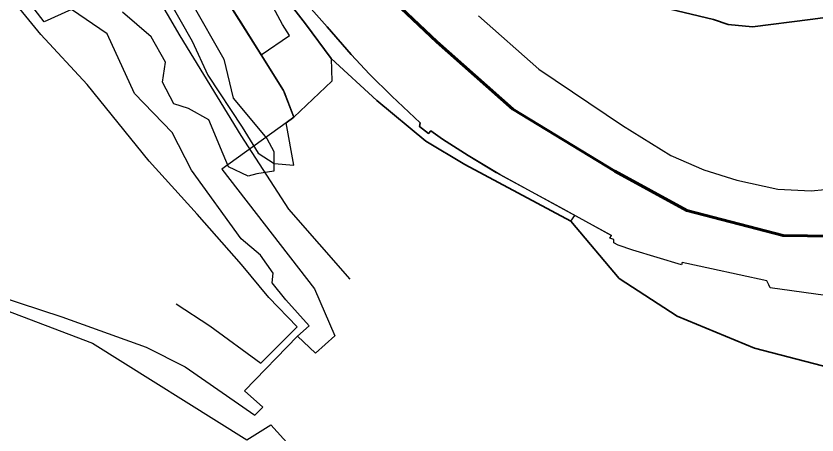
# Model space of a CAD drawing. Header units: millimetres. Extents: x 2635158 to 2636580, y 5834609 to 5836244.
# Drawn here: x 2635598.2 to 2635850, y 5834847.3 to 5834978.9 of the extents above; entities that cross this region are included whole.
import ezdxf

# ---------------------------------------------------------------- set-up
doc = ezdxf.new("R2010")
doc.units = ezdxf.units.MM
for name, color, linetype in [('IRT_OpenStreetMap_Vector geometry_amenity_parking', 44, 'Continuous'), ('IRT_OpenStreetMap_Vector geometry_barrier_wall', 90, 'Continuous'), ('IRT_OpenStreetMap_Vector geometry_boundary_protected_area', 100, 'Continuous'), ('IRT_OpenStreetMap_Vector geometry_highway_path', 220, 'Continuous'), ('IRT_OpenStreetMap_Vector geometry_landuse_grass', 60, 'Continuous'), ('IRT_OpenStreetMap_Vector geometry_landuse_residential', 60, 'Continuous'), ('IRT_OpenStreetMap_Vector geometry_leisure_garden', 82, 'Continuous'), ('IRT_OpenStreetMap_Vector geometry_natural_bare_rock', 72, 'Continuous'), ('IRT_OpenStreetMap_Vector geometry_natural_cliff', 72, 'Continuous'), ('IRT_OpenStreetMap_Vector geometry_natural_scrub', 72, 'Continuous'), ('IRT_OpenStreetMap_Vector geometry_unknown', 7, 'Continuous')]:
    doc.layers.add(name, color=color, linetype=linetype)
doc.layers.add('IRT_OpenStreetMap_Vector geometry_highway_pedestrian', color=220, linetype='Continuous', lineweight=35)
doc.layers.add('IRT_OpenStreetMap_Vector geometry_waterway_river', color=130, linetype='Continuous', lineweight=60)

msp = doc.modelspace()

# ---------------------------------------------------------------- linework, layer by layer
at = {"layer": 'IRT_OpenStreetMap_Vector geometry_amenity_parking'}
msp.add_lwpolyline([(2635652.14, 5835030.97), (2635643.2, 5835025.06), (2635651.89, 5835015.23), (2635652.91, 5835007.18), (2635658.15, 5834995.64), (2635661.96, 5834987.83), (2635675.21, 5834966.73), (2635684.19, 5834972.84), (2635681.99, 5834976.3), (2635673.14, 5834992.66), (2635670.99, 5834998.46), (2635665.65, 5835007.36), (2635658.68, 5835019.77), (2635652.14, 5835030.97)], dxfattribs=at)
at = {"layer": 'IRT_OpenStreetMap_Vector geometry_barrier_wall'}
for points in [[(2635661.96, 5834987.83), (2635669.19, 5834976.44), (2635675.21, 5834966.73), (2635682.25, 5834955.5), (2635682.53, 5834955.04), (2635685.47, 5834947.1), (2635683.12, 5834945.31), (2635662.86, 5834930.74), (2635691.98, 5834893.16), (2635698.4, 5834878.44), (2635692.38, 5834873.01), (2635686.63, 5834878.29), (2635690.36, 5834881.6), (2635682.96, 5834889.69), (2635678.74, 5834895.07), (2635679.06, 5834898.1), (2635675.05, 5834903.81), (2635668.99, 5834908.89), (2635653.38, 5834930.45), (2635647.26, 5834942.28), (2635635.48, 5834954.59), (2635626.79, 5834973.32), (2635615.61, 5834980.97), (2635606.99, 5834977.09), (2635593.38, 5834994.85)], [(2635690.97, 5834981.18), (2635695.99, 5834975.51), (2635703.52, 5834966.78), (2635709.3, 5834960.69), (2635716.28, 5834953.73), (2635725.27, 5834945.38), (2635725.08, 5834944.21), (2635727.82, 5834942), (2635728.6, 5834942.83), (2635732.29, 5834940.17), (2635740.36, 5834935.05), (2635749.18, 5834929.71), (2635750.27, 5834929.13), (2635769.08, 5834918.97), (2635785.39, 5834909.92)]]:
    msp.add_lwpolyline(points, dxfattribs=at)
at = {"layer": 'IRT_OpenStreetMap_Vector geometry_boundary_protected_area'}
msp.add_lwpolyline([(2635592.38, 5834887.42), (2635622.2, 5834876.1), (2635670.73, 5834845.74), (2635678.26, 5834850.41), (2635689.23, 5834838.44)], dxfattribs=at)
at = {"layer": 'IRT_OpenStreetMap_Vector geometry_highway_path'}
msp.add_lwpolyline([(2635648.58, 5834888.52), (2635659.08, 5834881.58), (2635675.12, 5834869.86), (2635686.54, 5834881.27), (2635677.62, 5834890.42), (2635669.08, 5834900.85), (2635655.12, 5834916.63), (2635640.03, 5834933.29), (2635620.57, 5834957.42), (2635605.98, 5834973.07), (2635591.29, 5834991), (2635581.89, 5835003.79), (2635577.19, 5835014.16), (2635572.16, 5835034.27), (2635571.68, 5835047.06)], dxfattribs=at)
at = {"layer": 'IRT_OpenStreetMap_Vector geometry_highway_pedestrian'}
for points in [[(2635879.12, 5834982.02), (2635869.9, 5834980.43), (2635859.68, 5834979.35), (2635847.9, 5834977.84), (2635829.76, 5834975.52), (2635822.1, 5834976.3), (2635817.51, 5834977.77), (2635787.62, 5834985.04), (2635775.6, 5834990.35), (2635772.37, 5834987.15), (2635760.21, 5834993.14), (2635738.02, 5835012.69), (2635722.14, 5835026.61), (2635714.01, 5835035.95), (2635713.34, 5835036.94), (2635708.63, 5835048.2), (2635706.23, 5835055.19), (2635703.67, 5835064.53), (2635701.7, 5835073.96), (2635700.77, 5835082.81), (2635701.01, 5835086.43), (2635701.38, 5835089.84), (2635704.56, 5835121.91)], [(2635859.77, 5834866.85), (2635830.37, 5834874.5), (2635806, 5834884.57), (2635787.78, 5834896.46), (2635772.63, 5834914.44), (2635739.23, 5834932.24), (2635727.02, 5834939.57), (2635711.58, 5834952.36), (2635697.22, 5834965.6), (2635689.17, 5834976.46), (2635681.45, 5834986.5), (2635673.91, 5834998.98), (2635667.88, 5835009.36), (2635662.34, 5835019.72), (2635658.68, 5835027.8), (2635655.41, 5835035.29), (2635654.45, 5835037.48), (2635643.99, 5835064.73), (2635637.82, 5835087.44)]]:
    msp.add_lwpolyline(points, dxfattribs=at)
at = {"layer": 'IRT_OpenStreetMap_Vector geometry_landuse_grass'}
for points in [[(2635681.45, 5834986.5), (2635689.17, 5834976.46), (2635697.22, 5834965.6), (2635711.58, 5834952.36), (2635727.02, 5834939.57), (2635739.23, 5834932.24), (2635772.63, 5834914.44)], [(2635772.63, 5834914.44), (2635773.89, 5834916.21), (2635750.27, 5834929.13), (2635740.36, 5834935.05), (2635732.29, 5834940.17), (2635728.6, 5834942.83), (2635727.82, 5834942), (2635725.08, 5834944.21), (2635725.27, 5834945.38), (2635716.28, 5834953.73), (2635709.3, 5834960.69), (2635703.52, 5834966.78), (2635695.99, 5834975.51), (2635690.97, 5834981.18)]]:
    msp.add_lwpolyline(points, dxfattribs=at)
at = {"layer": 'IRT_OpenStreetMap_Vector geometry_landuse_residential'}
msp.add_lwpolyline([(2635681.45, 5834986.5), (2635689.17, 5834976.46), (2635697.22, 5834965.6), (2635697.52, 5834958.46), (2635685.47, 5834947.1), (2635682.25, 5834955.5), (2635675.21, 5834966.73), (2635661.96, 5834987.83)], dxfattribs=at)
at = {"layer": 'IRT_OpenStreetMap_Vector geometry_leisure_garden'}
msp.add_lwpolyline([(2635585.62, 5834893.15), (2635612.59, 5834884.34), (2635639.08, 5834874.87), (2635651.35, 5834868.66), (2635673.26, 5834853.52), (2635675.81, 5834855.96), (2635670.06, 5834861.08), (2635686.63, 5834878.29), (2635690.36, 5834881.6), (2635682.96, 5834889.69), (2635678.74, 5834895.07), (2635679.06, 5834898.1), (2635675.05, 5834903.81), (2635668.99, 5834908.89), (2635653.38, 5834930.45), (2635647.26, 5834942.28), (2635635.48, 5834954.59), (2635626.79, 5834973.32), (2635615.61, 5834980.97), (2635606.99, 5834977.09), (2635593.38, 5834994.85)], dxfattribs=at)
at = {"layer": 'IRT_OpenStreetMap_Vector geometry_natural_bare_rock'}
msp.add_lwpolyline([(2635653.35, 5834983.14), (2635663.56, 5834965.39), (2635666.49, 5834953.12), (2635677.04, 5834940.46), (2635679.23, 5834936.32), (2635679.21, 5834930.11), (2635673.94, 5834929.35), (2635671.12, 5834928.59), (2635664.99, 5834931.54), (2635663.3, 5834935.54), (2635658.78, 5834946.25), (2635652.38, 5834949.85), (2635647.79, 5834951.31), (2635644.26, 5834958.13), (2635645.19, 5834964.38), (2635640.72, 5834972.4), (2635631.67, 5834980.15)], dxfattribs=at)
at = {"layer": 'IRT_OpenStreetMap_Vector geometry_natural_cliff'}
msp.add_lwpolyline([(2635703.2, 5834896.17), (2635683.9, 5834918.25), (2635668.94, 5834941.37), (2635649.74, 5834972.64), (2635630.65, 5835005.53), (2635620.5, 5835026.71), (2635613.09, 5835062.16), (2635614.1, 5835085.27), (2635615.95, 5835104.29), (2635617.09, 5835115.96), (2635620.12, 5835130.98)], dxfattribs=at)
at = {"layer": 'IRT_OpenStreetMap_Vector geometry_natural_scrub'}
msp.add_lwpolyline([(2635645.85, 5834984.76), (2635653.61, 5834970.98), (2635658.48, 5834960.34), (2635669.28, 5834943.97), (2635674.31, 5834935.81), (2635679.3, 5834932.6), (2635685.47, 5834932.06), (2635683.12, 5834945.31), (2635685.47, 5834947.1), (2635682.25, 5834955.5), (2635675.21, 5834966.73), (2635661.96, 5834987.83)], dxfattribs=at)
at = {"layer": 'IRT_OpenStreetMap_Vector geometry_unknown'}
for points in [[(2635852.62, 5834891.06), (2635835.32, 5834893.49), (2635834.84, 5834894.45), (2635834.24, 5834895.65), (2635816.86, 5834899.42), (2635807.59, 5834901.43), (2635807.42, 5834900.71), (2635792.13, 5834905.32), (2635787.51, 5834906.88), (2635786.17, 5834907.6), (2635786.17, 5834908.66), (2635784.86, 5834909.13), (2635785.39, 5834909.92), (2635773.89, 5834916.21), (2635750.27, 5834929.13), (2635740.36, 5834935.05), (2635732.29, 5834940.17), (2635728.6, 5834942.83), (2635727.82, 5834942), (2635725.08, 5834944.21), (2635725.27, 5834945.38), (2635716.28, 5834953.73), (2635709.3, 5834960.69), (2635703.52, 5834966.78), (2635695.99, 5834975.51), (2635690.97, 5834981.18)], [(2635743.6, 5834978.94), (2635762.57, 5834962.26), (2635788.87, 5834944.51), (2635804.09, 5834935.12), (2635814.37, 5834930.63), (2635824.81, 5834927.32), (2635837.73, 5834924.51), (2635848.17, 5834923.98), (2635856.74, 5834924.77)]]:
    msp.add_lwpolyline(points, dxfattribs=at)
at = {"layer": 'IRT_OpenStreetMap_Vector geometry_waterway_river'}
msp.add_lwpolyline([(2635862.28, 5834909.62), (2635839.34, 5834909.94), (2635809.09, 5834917.76), (2635786.41, 5834930.13), (2635754.42, 5834949.66), (2635730.44, 5834970.8), (2635694.84, 5835004.58), (2635666.17, 5835056.39), (2635663.12, 5835066.74), (2635663.64, 5835118.39), (2635667.06, 5835144.75), (2635671.5, 5835188.92), (2635696.1, 5835217.89), (2635711.44, 5835230.29), (2635730.66, 5835238.72), (2635749.33, 5835245.02)], dxfattribs=at)

doc.saveas('drawing.dxf')
